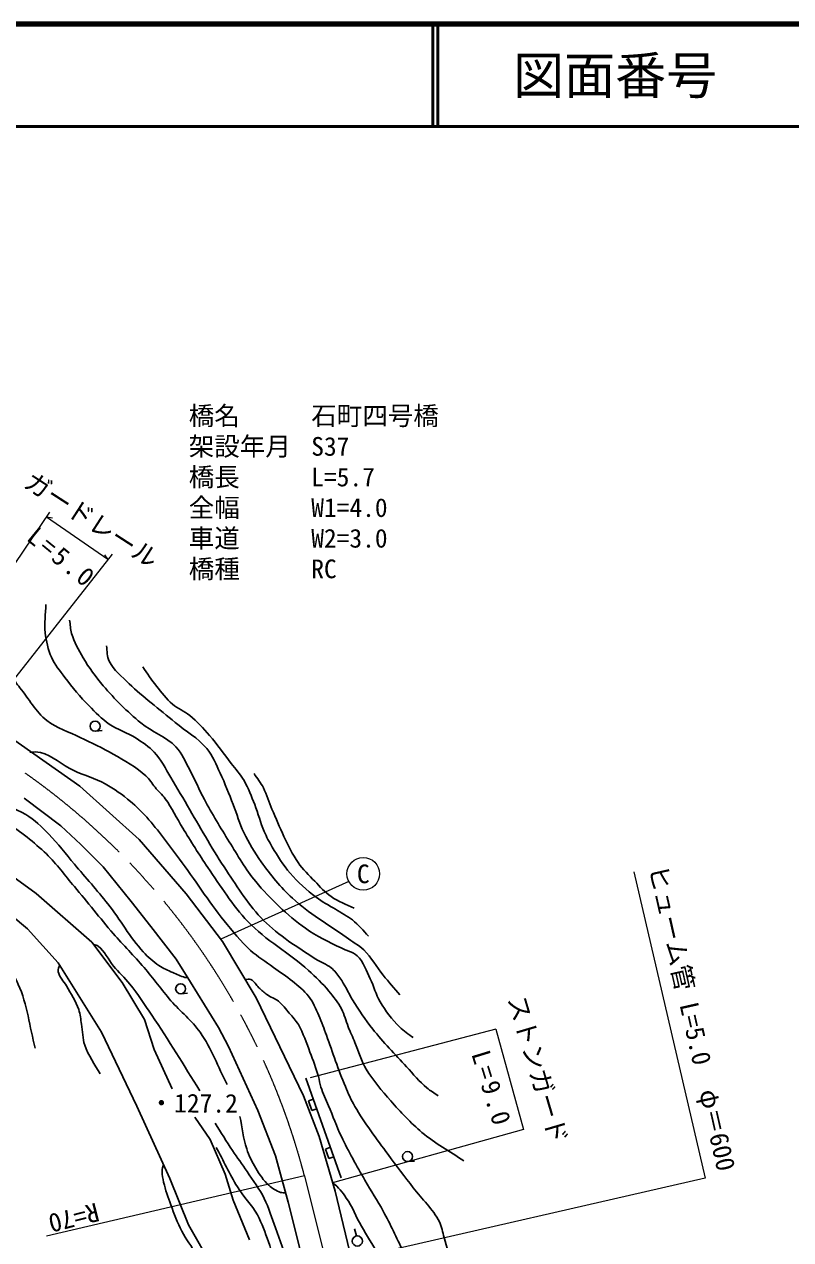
# Model space of a CAD drawing. Units: millimetres, scale not verified. Extents: x 40000 to 680000, y 20000 to 380000.
# Drawn here: x 468736 to 543819, y 260933 to 380000 of the extents above; entities that cross this region are included whole.
import ezdxf
from ezdxf.enums import TextEntityAlignment as Align

# ---------------------------------------------------------------- set-up
doc = ezdxf.new("R2010")
doc.units = ezdxf.units.MM
doc.header["$LTSCALE"] = 1000
doc.linetypes.add('CHAIN', pattern=[18.5, 12, -1.5, 3.5, -1.5])
for name, color, linetype, lineweight in [('M-BGD', 7, 'Continuous', 25), ('M-BMK', 2, 'CHAIN', 13), ('M-STR-HTXT', 7, 'Continuous', 13), ('M-TTL', 2, 'Continuous', 140), ('M-TTL-LINE', 7, 'Continuous', 50), ('M-TTL-TXT', 7, 'Continuous', 50)]:
    doc.layers.add(name, color=color, linetype=linetype, lineweight=lineweight)
doc.styles.add('ＭＳ ゴシック', font='')
doc.styles.get('ＭＳ ゴシック').set_extended_font_data('MS Gothic')

msp = doc.modelspace()

# ---------------------------------------------------------------- linework, layer by layer
at = {"layer": 'M-BGD'}
for p, q in [((464619, 312079), (474181, 305377)), ((475713, 310754), (476361, 310804)), ((474181, 305377), (479986, 300153)), ((468718, 304177), (472307, 301478)), ((472307, 301478), (474271, 299640)), ((479986, 300153), (484590, 294813)), ((463108, 299793), (469898, 294860)), ((474271, 299640), (476476, 297473)), ((476476, 297473), (479204, 294059)), ((469898, 294860), (475354, 290081)), ((484590, 294813), (488150, 290131)), ((479204, 294059), (481139, 291602)), ((467441, 292732), (469047, 291377)), ((469047, 291377), (472065, 288069)), ((481139, 291602), (483606, 288400)), ((475354, 290081), (478314, 286115)), ((488150, 290131), (491439, 284637)), ((483606, 288400), (485028, 286146)), ((472065, 288069), (476302, 281278)), ((478314, 286115), (480520, 282497)), ((485028, 286146), (487765, 281725)), ((484090, 285027), (484738, 285077)), ((491439, 284637), (496082, 275041)), ((480520, 282497), (481468, 279576)), ((476302, 281278), (479746, 274004)), ((487765, 281725), (488733, 279848)), ((488733, 279848), (491616, 273599)), ((481468, 279576), (483229, 275726)), ((496333, 276745), (499777, 266994)), ((479746, 274004), (482996, 266923)), ((496082, 275041), (497630, 271055)), ((497056, 274699), (496585, 274532)), ((496585, 274532), (496918, 273589)), ((485434, 272920), (486943, 270753)), ((491616, 273599), (493357, 269149)), ((496918, 273589), (497389, 273756)), ((486943, 270753), (488414, 267348)), ((497630, 271055), (499178, 265677)), ((493357, 269149), (494595, 264603)), ((498721, 269984), (498250, 269817)), ((498250, 269817), (498583, 268874)), ((498583, 268874), (499054, 269041)), ((506323, 268590), (506971, 268641)), ((482996, 266923), (484834, 262376)), ((488414, 267348), (489187, 264795)), ((499178, 265677), (502196, 253256)), ((489187, 264795), (490813, 260925)), ((494595, 264603), (496201, 258257)), ((484834, 262376), (487659, 257443)), ((501093, 262003), (501271, 261295))]:
    msp.add_line(p, q, dxfattribs=at)
for centre, radius in [((475675, 311240), 488), ((484052, 285513), 488), ((506286, 269076), 488), ((501364, 260803), 500)]:
    msp.add_circle(centre, radius, dxfattribs=at)
for points, knots in [([(470859, 323173), (470833, 322244), (470677, 321310), (470781, 320387), (470874, 319566), (471063, 318742), (471400, 317988), (471723, 317266), (472240, 316646), (472716, 316015), (473448, 315042), (474229, 314103), (475076, 313229), (475693, 312593), (476324, 311956), (477050, 311449), (477863, 310880), (478845, 310590), (479681, 310056), (480309, 309654), (480952, 309247), (481461, 308701), (482134, 307979), (482565, 307064), (483086, 306225), (483732, 305184), (484317, 304106), (484943, 303052), (486129, 301058), (487247, 299019), (488542, 297093), (489673, 295411), (490744, 293650), (492179, 292218), (493680, 290720), (495510, 289583), (497287, 288426), (497773, 288109), (498352, 287932), (498803, 287566), (499136, 287295), (499404, 286948), (499654, 286599), (500138, 285922), (500450, 285136), (500892, 284432), (501509, 283450), (502149, 282479), (502866, 281568), (503892, 280265), (505058, 279078), (506186, 277862), (506834, 277164), (507440, 276419), (508167, 275803), (508511, 275512), (508910, 275293), (509282, 275038)], [0, 0, 0, 0, 1, 1, 1, 2, 2, 2, 3, 3, 3, 4, 4, 4, 5, 5, 5, 6, 6, 6, 7, 7, 7, 8, 8, 8, 9, 9, 9, 10, 10, 10, 11, 11, 11, 12, 12, 12, 13, 13, 13, 14, 14, 14, 15, 15, 15, 16, 16, 16, 17, 17, 17, 18, 18, 18, 19, 19, 19, 19]), ([(511797, 268653), (510430, 269582), (508966, 270382), (507695, 271439), (506581, 272367), (505594, 273444), (504638, 274535), (503778, 275517), (502900, 276504), (502239, 277630), (501759, 278449), (501496, 279379), (501125, 280253), (500905, 280769), (500675, 281280), (500467, 281801), (500236, 282376), (500101, 282994), (499809, 283542), (499472, 284174), (499023, 284743), (498563, 285292), (497960, 286012), (497286, 286673), (496590, 287304), (494701, 289017), (492396, 290260), (490631, 292102), (489112, 293687), (487966, 295594), (486723, 297403), (485858, 298662), (485056, 299964), (484254, 301264), (483669, 302212), (483204, 303238), (482544, 304136), (482249, 304537), (481867, 304868), (481545, 305249), (481237, 305614), (481007, 306048), (480655, 306371), (479709, 307240), (478553, 307853), (477444, 308500), (476404, 309105), (475298, 309589), (474225, 310133), (473129, 310688), (471894, 311028), (470936, 311797), (469857, 312663), (469164, 313924), (468305, 315009), (468156, 315197), (467985, 315371), (467867, 315581), (467750, 315788), (467709, 316031), (467608, 316247), (467446, 316597), (467164, 316894), (467054, 317264), (466798, 318134), (466885, 319071), (466851, 319977), (466843, 320209), (466858, 320442), (466851, 320674), (466845, 320913), (466852, 321154), (466813, 321389), (466782, 321571), (466808, 321813), (466659, 321922), (466524, 322020), (466321, 321945), (466158, 321908), (466124, 321900), (466093, 321880), (466062, 321865), (466048, 321858), (466036, 321848), (466022, 321843), (465391, 321625), (464712, 321578), (464048, 321509), (462874, 321387), (461689, 321368), (460508, 321369), (459353, 321369), (458195, 321400), (457045, 321509), (456060, 321603), (455083, 321777), (454109, 321949), (453934, 321980), (453761, 322020), (453586, 322056)], [0, 0, 0, 0, 1, 1, 1, 2, 2, 2, 3, 3, 3, 4, 4, 4, 5, 5, 5, 6, 6, 6, 7, 7, 7, 8, 8, 8, 9, 9, 9, 10, 10, 10, 11, 11, 11, 12, 12, 12, 13, 13, 13, 14, 14, 14, 15, 15, 15, 16, 16, 16, 17, 17, 17, 18, 18, 18, 19, 19, 19, 20, 20, 20, 21, 21, 21, 22, 22, 22, 23, 23, 23, 24, 24, 24, 25, 25, 25, 26, 26, 26, 27, 27, 27, 28, 28, 28, 29, 29, 29, 30, 30, 30, 31, 31, 31, 32, 32, 32, 33, 33, 33, 33]), ([(506844, 280726), (506393, 281074), (505892, 281366), (505490, 281770), (504756, 282507), (504119, 283350), (503594, 284247), (503182, 284950), (502990, 285762), (502626, 286491), (502243, 287261), (501977, 288146), (501349, 288735), (500920, 289138), (500285, 289237), (499763, 289509), (498585, 290123), (497354, 290662), (496281, 291444), (494481, 292755), (492843, 294310), (491405, 296010), (490396, 297204), (489642, 298593), (488813, 299918), (487963, 301276), (487136, 302649), (486375, 304058), (485862, 305007), (485461, 306014), (484943, 306960), (484524, 307727), (484189, 308569), (483589, 309204), (482634, 310217), (481218, 310678), (480145, 311565), (478816, 312663), (477589, 313891), (476469, 315202), (475737, 316059), (475069, 316978), (474496, 317949), (474053, 318700), (473627, 319476), (473374, 320310), (473245, 320734), (473245, 321187), (473180, 321625)], [0, 0, 0, 0, 1, 1, 1, 2, 2, 2, 3, 3, 3, 4, 4, 4, 5, 5, 5, 6, 6, 6, 7, 7, 7, 8, 8, 8, 9, 9, 9, 10, 10, 10, 11, 11, 11, 12, 12, 12, 13, 13, 13, 14, 14, 14, 15, 15, 15, 16, 16, 16, 16]), ([(476779, 319110), (476869, 318607), (476826, 318060), (477050, 317601), (477482, 316714), (478321, 316089), (479023, 315396), (479693, 314734), (480432, 314146), (481151, 313538), (481928, 312881), (482726, 312250), (483511, 311604), (484545, 310754), (485754, 310080), (486607, 309050), (487188, 308347), (487529, 307473), (487923, 306651), (488404, 305644), (488788, 304593), (489199, 303555), (489560, 302644), (489818, 301690), (490244, 300808), (490727, 299808), (491299, 298846), (491947, 297945), (492859, 296674), (493854, 295445), (495004, 294385), (496598, 292913), (498505, 291821), (500266, 290554), (500844, 290138), (501495, 289810), (502007, 289316), (502755, 288594), (503253, 287650), (503903, 286839), (504430, 286182), (504987, 285550), (505528, 284905)], [0, 0, 0, 0, 1, 1, 1, 2, 2, 2, 3, 3, 3, 4, 4, 4, 5, 5, 5, 6, 6, 6, 7, 7, 7, 8, 8, 8, 9, 9, 9, 10, 10, 10, 11, 11, 11, 12, 12, 12, 13, 13, 13, 14, 14, 14, 14]), ([(502472, 290670), (501943, 291199), (501470, 291790), (500885, 292256), (500373, 292665), (499777, 292954), (499221, 293301), (498590, 293696), (497917, 294030), (497325, 294481), (496403, 295184), (495528, 295964), (494771, 296842), (494099, 297622), (493559, 298511), (493030, 299396), (492736, 299888), (492465, 300397), (492237, 300924), (491867, 301777), (491652, 302691), (491308, 303555), (490991, 304355), (490701, 305174), (490264, 305915), (489906, 306522), (489415, 307040), (488987, 307599), (488288, 308511), (487635, 309462), (486878, 310327), (486274, 311016), (485652, 311700), (484943, 312281), (484417, 312712), (483755, 312958), (483241, 313403), (482653, 313911), (482177, 314537), (481693, 315144), (481208, 315751), (480790, 316408), (480339, 317040)], [0, 0, 0, 0, 1, 1, 1, 2, 2, 2, 3, 3, 3, 4, 4, 4, 5, 5, 5, 6, 6, 6, 7, 7, 7, 8, 8, 8, 9, 9, 9, 10, 10, 10, 11, 11, 11, 12, 12, 12, 13, 13, 13, 14, 14, 14, 14]), ([(443201, 310058), (443385, 310148), (443585, 310232), (443790, 310231), (444363, 310228), (444882, 309883), (445434, 309728), (446306, 309483), (447185, 309265), (448065, 309051), (448850, 308860), (449622, 308584), (450426, 308509), (452077, 308355), (453745, 308560), (455398, 308703), (456124, 308765), (456836, 308977), (457565, 308993), (457778, 308997), (458036, 309068), (458203, 308935), (458815, 308449), (458547, 307386), (458938, 306710), (459190, 306275), (459551, 305901), (459944, 305588), (460331, 305280), (460771, 305025), (461241, 304872), (461970, 304634), (462774, 304745), (463524, 304582), (464157, 304444), (464770, 304220), (465381, 304001), (466566, 303578), (467807, 303242), (468883, 302589), (469731, 302074), (470446, 301357), (471146, 300654), (472054, 299744), (472811, 298695), (473642, 297714), (474739, 296418), (475879, 295157), (476931, 293825), (478137, 292297), (479076, 290556), (480394, 289123), (480852, 288626), (481361, 288165), (481923, 287789), (482342, 287507), (482817, 287319), (483277, 287111), (483670, 286934), (484057, 286727), (484476, 286628), (484561, 286608), (484650, 286606), (484737, 286607)], [0, 0, 0, 0, 1, 1, 1, 2, 2, 2, 3, 3, 3, 4, 4, 4, 5, 5, 5, 6, 6, 6, 7, 7, 7, 8, 8, 8, 9, 9, 9, 10, 10, 10, 11, 11, 11, 12, 12, 12, 13, 13, 13, 14, 14, 14, 15, 15, 15, 16, 16, 16, 17, 17, 17, 18, 18, 18, 19, 19, 19, 20, 20, 20, 21, 21, 21, 21]), ([(518620, 239145), (517716, 241115), (516818, 243087), (515898, 245050), (515110, 246732), (514234, 248374), (513499, 250080), (512734, 251858), (512015, 253659), (511410, 255497), (510800, 257352), (510401, 259270), (509862, 261146), (509714, 261664), (509643, 262215), (509398, 262694), (508761, 263939), (507693, 264911), (506844, 266022), (506017, 267104), (505167, 268169), (504368, 269272), (503247, 270819), (502075, 272340), (501117, 273993), (500759, 274612), (500468, 275269), (500189, 275928), (499492, 277573), (498958, 279284), (498331, 280958), (498089, 281604), (497881, 282264), (497596, 282893), (497301, 283544), (497026, 284221), (496590, 284789), (496151, 285360), (495560, 285801), (495004, 286259), (494412, 286746), (493764, 287159), (493146, 287613), (492396, 288165), (491590, 288649), (490902, 289277), (489944, 290152), (489123, 291169), (488310, 292179), (486751, 294114), (485432, 296231), (483937, 298215), (482892, 299602), (481885, 301024), (480725, 302317), (480232, 302867), (479708, 303393), (479139, 303865), (478365, 304507), (477550, 305111), (476670, 305597), (475676, 306148), (474553, 306429), (473528, 306922), (472431, 307449), (471491, 308342), (470317, 308663), (469981, 308755), (469620, 308689), (469272, 308701)], [0, 0, 0, 0, 1, 1, 1, 2, 2, 2, 3, 3, 3, 4, 4, 4, 5, 5, 5, 6, 6, 6, 7, 7, 7, 8, 8, 8, 9, 9, 9, 10, 10, 10, 11, 11, 11, 12, 12, 12, 13, 13, 13, 14, 14, 14, 15, 15, 15, 16, 16, 16, 17, 17, 17, 18, 18, 18, 19, 19, 19, 20, 20, 20, 21, 21, 21, 22, 22, 22, 23, 23, 23, 23]), ([(488597, 276142), (487720, 277844), (487065, 279681), (485966, 281249), (485160, 282400), (484023, 283282), (483103, 284345), (482190, 285399), (481379, 286537), (480472, 287595), (479497, 288732), (478434, 289791), (477453, 290923), (476149, 292428), (474927, 294005), (473642, 295527), (472737, 296600), (471915, 297756), (470895, 298720), (469684, 299863), (468392, 300962), (466929, 301757), (465828, 302355), (464586, 302648), (463388, 303015), (462133, 303399), (460771, 303457), (459577, 304001), (458758, 304374), (457859, 304787), (457352, 305530), (457064, 305951), (457412, 306714), (457004, 307019), (456724, 307229), (456307, 306988), (455959, 306961), (455222, 306905), (454490, 306803), (453753, 306749), (453367, 306720), (452979, 306710), (452592, 306691)], [0, 0, 0, 0, 1, 1, 1, 2, 2, 2, 3, 3, 3, 4, 4, 4, 5, 5, 5, 6, 6, 6, 7, 7, 7, 8, 8, 8, 9, 9, 9, 10, 10, 10, 11, 11, 11, 12, 12, 12, 13, 13, 13, 14, 14, 14, 14]), ([(501040, 293417), (500292, 293791), (499482, 294061), (498796, 294539), (498193, 294960), (497701, 295521), (497190, 296048), (496620, 296635), (496020, 297207), (495565, 297886), (494483, 299498), (493780, 301337), (492992, 303110), (492687, 303795), (492505, 304534), (492160, 305200), (491904, 305692), (491553, 306128), (491250, 306593)], [0, 0, 0, 0, 1, 1, 1, 2, 2, 2, 3, 3, 3, 4, 4, 4, 5, 5, 5, 6, 6, 6, 6]), ([(469814, 279681), (469259, 281770), (469027, 283974), (468150, 285949), (467526, 287355), (466555, 288586), (465635, 289819), (464612, 291190), (463584, 292588), (462307, 293727), (460962, 294927), (459231, 295624), (457819, 296745), (456811, 297545), (455889, 298451), (454994, 299376), (454066, 300335), (453210, 301363), (452363, 302394), (452042, 302785), (451643, 303134), (451434, 303594), (451396, 303679), (451386, 303775), (451380, 303868)], [0, 0, 0, 0, 1, 1, 1, 2, 2, 2, 3, 3, 3, 4, 4, 4, 5, 5, 5, 6, 6, 6, 7, 7, 7, 8, 8, 8, 8]), ([(485937, 275532), (484370, 277996), (482863, 280498), (481236, 282923), (480545, 283952), (479866, 284994), (479088, 285960), (478585, 286586), (477978, 287123), (477463, 287740), (476938, 288369), (476638, 289216), (475973, 289694), (475847, 289785), (475684, 289817), (475530, 289845)], [0, 0, 0, 0, 1, 1, 1, 2, 2, 2, 3, 3, 3, 4, 4, 4, 5, 5, 5, 5]), ([(476160, 277166), (475657, 278107), (474987, 278977), (474651, 279990), (474433, 280647), (474457, 281360), (474341, 282041), (474260, 282520), (474228, 283014), (474070, 283473), (473786, 284296), (473290, 285031), (472871, 285795), (472612, 286266), (472142, 286657), (472058, 287188), (472023, 287410), (472110, 287643), (472203, 287848)], [0, 0, 0, 0, 1, 1, 1, 2, 2, 2, 3, 3, 3, 4, 4, 4, 5, 5, 5, 6, 6, 6, 6]), ([(490379, 286408), (490561, 286451), (490768, 286486), (490941, 286414), (491282, 286272), (491445, 285873), (491715, 285620), (491968, 285383), (492225, 285145), (492508, 284943), (492861, 284692), (493293, 284558), (493630, 284286), (494038, 283956), (494353, 283524), (494694, 283125), (495004, 282761), (495341, 282413), (495584, 282003), (496083, 281160), (496373, 280208), (496725, 279294), (497027, 278510), (497326, 277722), (497557, 276914), (497654, 276577), (497684, 276223), (497790, 275889), (497989, 275257), (498291, 274663), (498544, 274051), (498961, 273044), (499333, 272017), (499802, 271033), (500498, 269571), (501308, 268166), (502104, 266757), (502683, 265733), (503344, 264755), (503903, 263720), (504593, 262443), (505219, 261133), (505819, 259811), (506474, 258366), (507012, 256870), (507657, 255420), (508253, 254078), (508912, 252765), (509533, 251434), (510183, 250043), (510785, 248630), (511468, 247255), (512367, 245444), (513489, 243744), (514312, 241896), (514815, 240766), (515169, 239576), (515584, 238411)], [0, 0, 0, 0, 1, 1, 1, 2, 2, 2, 3, 3, 3, 4, 4, 4, 5, 5, 5, 6, 6, 6, 7, 7, 7, 8, 8, 8, 9, 9, 9, 10, 10, 10, 11, 11, 11, 12, 12, 12, 13, 13, 13, 14, 14, 14, 15, 15, 15, 16, 16, 16, 17, 17, 17, 18, 18, 18, 19, 19, 19, 19]), ([(489865, 272998), (490084, 271940), (490181, 270850), (490522, 269825), (490743, 269162), (491049, 268525), (491412, 267929), (491776, 267332), (492167, 266730), (492689, 266265), (493026, 265965), (493420, 265704), (493850, 265568), (494007, 265519), (494178, 265523), (494342, 265534)], [0, 0, 0, 0, 1, 1, 1, 2, 2, 2, 3, 3, 3, 4, 4, 4, 5, 5, 5, 5]), ([(487427, 272340), (487994, 271450), (488543, 270548), (489129, 269670), (489592, 268977), (490099, 268313), (490561, 267619), (491141, 266748), (491774, 265904), (492244, 264969), (492706, 264049), (492993, 263052), (493347, 262086), (493789, 260880), (494252, 259679), (494624, 258449), (494956, 257353), (495110, 256206), (495475, 255121), (495645, 254617), (495859, 254127), (496094, 253651), (496232, 253371), (496369, 253086), (496559, 252838), (496791, 252534), (497030, 252199), (497371, 252026), (497506, 251957), (497668, 251954), (497819, 251955)], [0, 0, 0, 0, 1, 1, 1, 2, 2, 2, 3, 3, 3, 4, 4, 4, 5, 5, 5, 6, 6, 6, 7, 7, 7, 8, 8, 8, 9, 9, 9, 10, 10, 10, 10]), ([(500295, 241177), (500061, 241251), (499807, 241347), (499654, 241539), (498969, 242403), (499073, 243667), (498725, 244712), (498435, 245588), (498105, 246450), (497758, 247305), (497203, 248675), (496583, 250019), (495978, 251368), (495485, 252468), (494895, 253528), (494469, 254657), (493723, 256635), (493357, 258739), (492651, 260732), (492334, 261626), (492026, 262533), (491567, 263363), (491024, 264347), (490205, 265155), (489613, 266110), (488843, 267354), (488233, 268690), (487543, 269980)], [0, 0, 0, 0, 1, 1, 1, 2, 2, 2, 3, 3, 3, 4, 4, 4, 5, 5, 5, 6, 6, 6, 7, 7, 7, 8, 8, 8, 9, 9, 9, 9]), ([(488464, 247255), (488310, 248377), (488205, 249508), (488000, 250622), (487813, 251637), (487553, 252638), (487303, 253640), (487074, 254560), (486843, 255480), (486568, 256387), (486253, 257430), (485978, 258493), (485524, 259483), (485154, 260287), (484567, 260975), (484169, 261766), (483749, 262602), (483408, 263479), (483086, 264358), (482821, 265082), (482562, 265812), (482389, 266564), (482310, 266907), (482228, 267256), (482235, 267608), (482239, 267858), (482326, 268099), (482372, 268345)], [0, 0, 0, 0, 1, 1, 1, 2, 2, 2, 3, 3, 3, 4, 4, 4, 5, 5, 5, 6, 6, 6, 7, 7, 7, 8, 8, 8, 9, 9, 9, 9]), ([(506786, 252595), (506077, 254194), (505458, 255837), (504658, 257393), (504274, 258139), (503809, 258839), (503381, 259560), (502843, 260465), (502275, 261353), (501756, 262269), (501243, 263172), (500881, 264165), (500285, 265016), (499908, 265555), (499500, 266097), (498970, 266486), (498961, 266492), (498951, 266495), (498941, 266499)], [0, 0, 0, 0, 1, 1, 1, 2, 2, 2, 3, 3, 3, 4, 4, 4, 5, 5, 5, 6, 6, 6, 6])]:
    msp.add_open_spline(points, degree=3, knots=knots, dxfattribs=at)
at = {"layer": 'M-BMK'}
msp.add_line((496185, 267180), (503877, 236291), dxfattribs=at)
msp.add_arc((428750, 249639), 69679, 14.58084, 54.97992, dxfattribs=at)
at = {"layer": 'M-STR-HTXT'}
for p, q in [((471214, 332207), (459823, 315398)), ((470906, 331752), (476935, 327589)), ((470906, 331752), (471483, 331643)), ((477330, 328092), (464865, 312221)), ((476935, 327589), (476638, 328014)), ((528465, 296978), (535452, 266963)), ((500528, 296028), (487993, 290383)), ((514926, 281564), (496742, 276780)), ((514926, 281564), (517636, 271713)), ((517636, 271713), (498941, 266499)), ((496185, 267180), (470907, 261288)), ((535452, 266963), (501507, 259182))]:
    msp.add_line(p, q, dxfattribs=at)
msp.add_circle((501944, 296773), 1600, dxfattribs=at)
at = {"layer": 'M-TTL'}
msp.add_line((680000, 380000), (40000, 380000), dxfattribs=at)
at = {"layer": 'M-TTL-LINE'}
for p, q in [((508747, 380000), (508747, 370000)), ((509247, 380000), (509247, 370000)), ((40000, 370000), (680000, 370000))]:
    msp.add_line(p, q, dxfattribs=at)

# ---------------------------------------------------------------- texts
at = {"layer": 'M-BGD', "style": 'ＭＳ ゴシック'}
msp.add_text('・127.2', height=1833, rotation=359.749, dxfattribs=at).set_placement((485279, 272843), align=Align.BOTTOM_CENTER)
at = {"layer": 'M-STR-HTXT', "style": 'ＭＳ ゴシック'}
for s, p in [('橋名', (484846, 340184)), ('石町四号橋', (496846, 340184)), ('架設年月', (484846, 337184)), ('S37', (496846, 337184)), ('橋長', (484846, 334184)), ('L=5.7', (496846, 334184)), ('全幅', (484846, 331184)), ('W1=4.0', (496846, 331184)), ('車道', (484846, 328184)), ('W2=3.0', (496846, 328184)), ('橋種', (484846, 325184)), ('RC', (496846, 325184))]:
    msp.add_text(s, height=1833, dxfattribs=at).set_placement(p, align=Align.BOTTOM_LEFT)
msp.add_text('ガードレール', height=1833, rotation=327.114, dxfattribs=at).set_placement((468244, 334302), align=Align.BOTTOM_LEFT)
msp.add_text('C', height=1833, rotation=359.865, dxfattribs=at).set_placement((501944, 296773), align=Align.MIDDLE_CENTER)
for s, rotation, p in [('ヒューム管 L=5.0\u3000φ＝600', 282.758, (532731, 282325)), ('ストンガード', 286.497, (517664, 277207)), ('R=70', 194.315, (473230, 264492))]:
    msp.add_text(s, height=1833, rotation=rotation, dxfattribs=at).set_placement(p, align=Align.BOTTOM_CENTER)
at = {"layer": 'M-STR-HTXT', "char_height": 1833, "attachment_point": 8, "style": 'ＭＳ ゴシック'}
for s, insert, rotation in [('\\T1.25;L=5.0', (471847, 327043), 320.72), ('\\T1.25;L=9.0', (513632, 275415), 287.064)]:
    msp.add_mtext(s, dxfattribs=dict(at, insert=insert, rotation=rotation))
at = {"layer": 'M-TTL-TXT', "style": 'ＭＳ ゴシック'}
msp.add_text('図面番号', height=3666, dxfattribs=at).set_placement((526622, 375000), align=Align.MIDDLE_CENTER)

doc.saveas('drawing.dxf')
